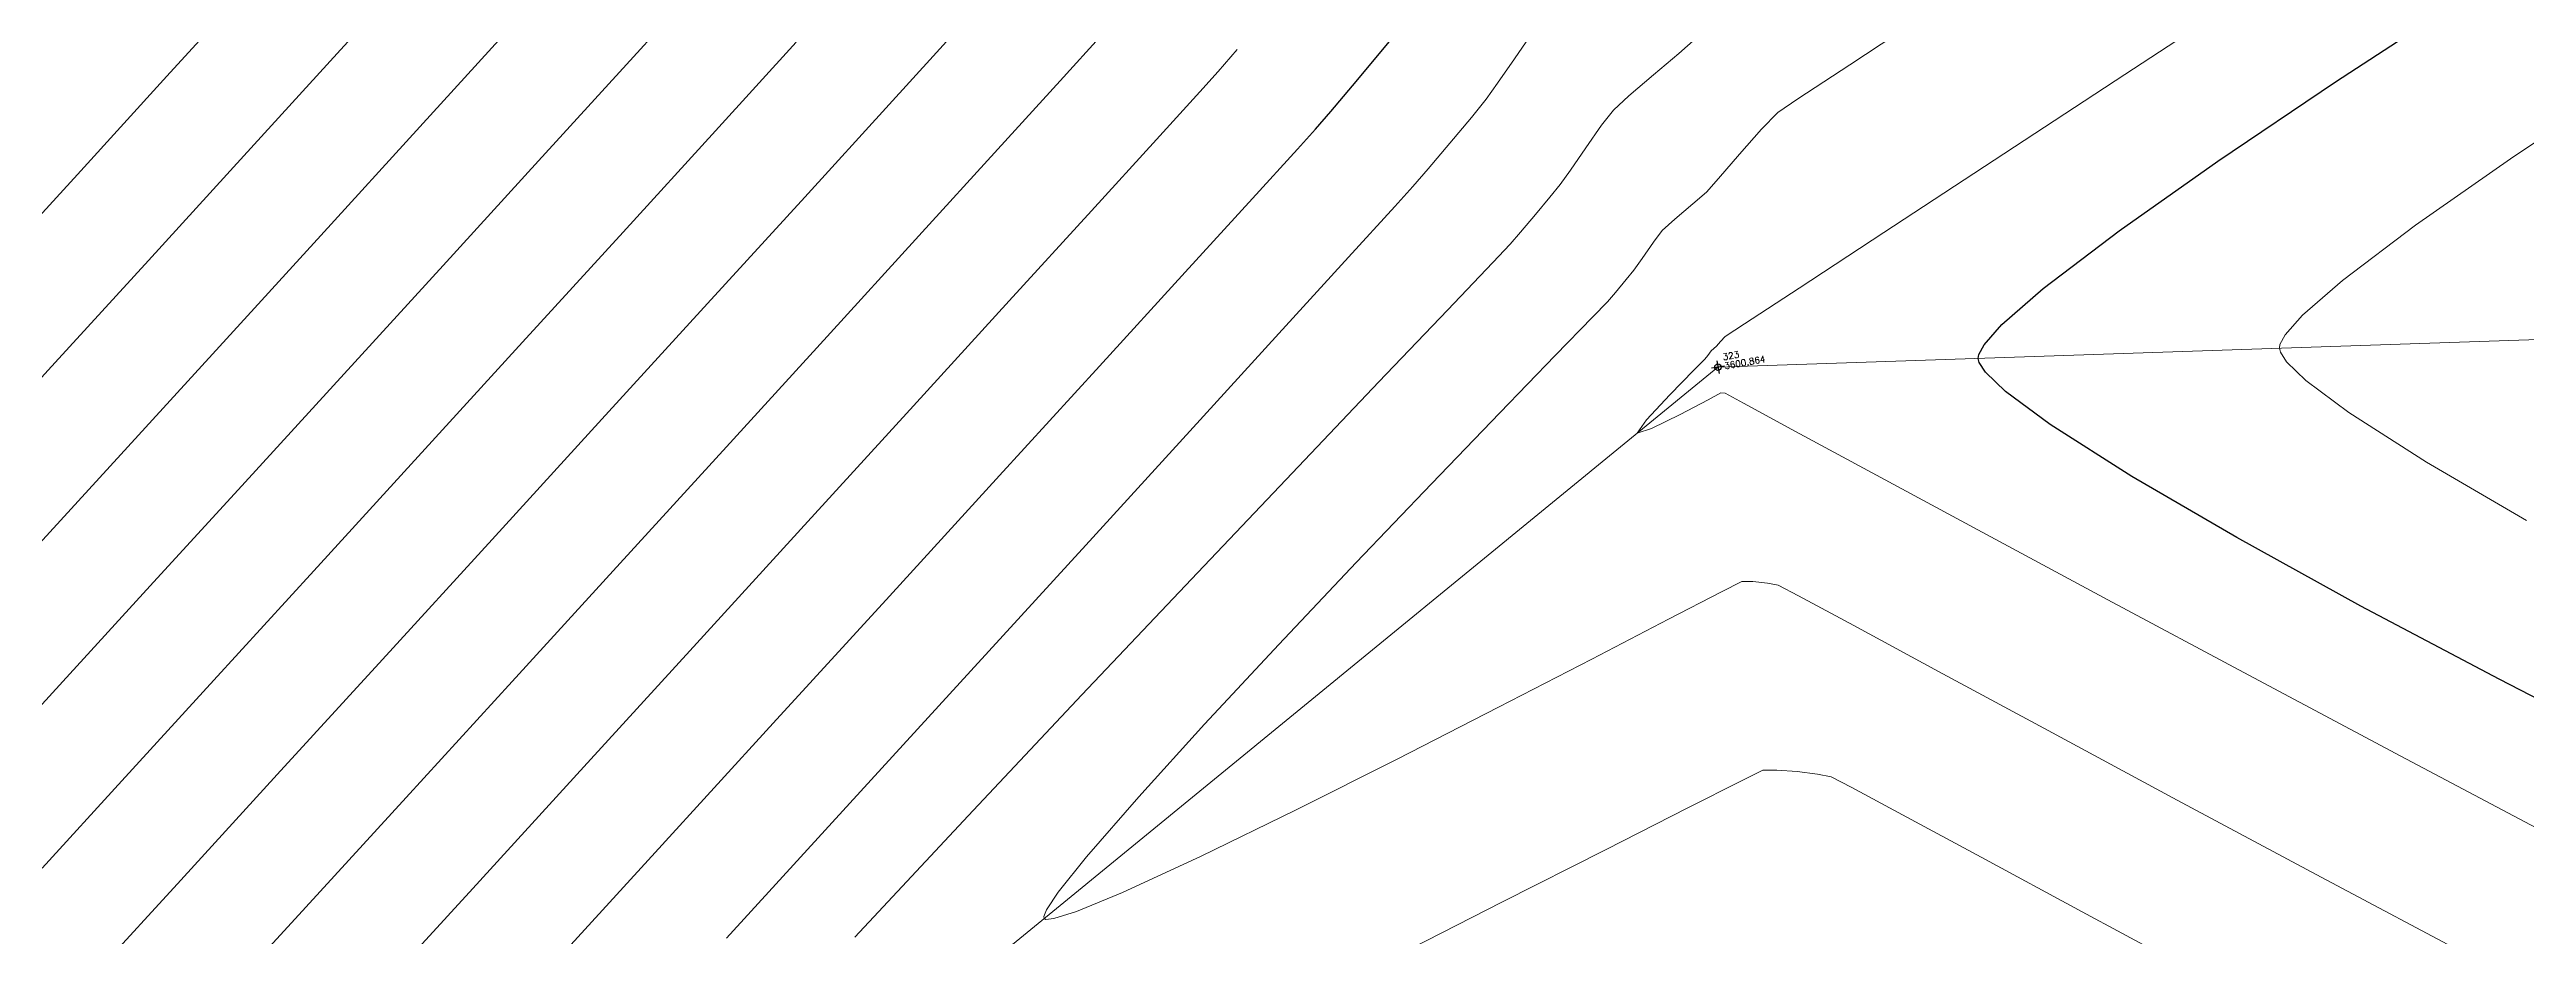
# Model space of a CAD drawing. Header units: millimetres. Extents: x 736950 to 740938, y 8500595 to 8502163.
# Drawn here: x 737828.7 to 737866.97, y 8501228.97 to 8501242.68 of the extents above; entities that cross this region are included whole.
import ezdxf

# ---------------------------------------------------------------- set-up
doc = ezdxf.new("R2010")
doc.units = ezdxf.units.MM
for name, color, linetype, lineweight in [('CONT-MJR', 80, 'Continuous', 30), ('CONT-MNR', 96, 'Continuous', 15), ('pista', 251, 'Continuous', 5), ('saiwite', 5, 'Continuous', 5)]:
    doc.layers.add(name, color=color, linetype=linetype, lineweight=lineweight)
doc.styles.add('5mm', font='arial.ttf', dxfattribs={"height": 3})

msp = doc.modelspace()

# ---------------------------------------------------------------- hatches: boundary and pattern name
at = {"layer": 'pista'}
h = msp.add_hatch(dxfattribs=at)
h.set_pattern_fill('HONEY', color=256, scale=3, angle=9.94991650582834, style=0)
h.set_pattern_definition([(9.94991650582834, (1479841.21072825, -18.49207214638591), (0.4979252195647159, 0.4170677100899267), [0.375, -0.75]), (129.9499165058283, (1479841.21072825, -18.49207214638591), (-0.6101538418184378, 0.222682034283025), [0.3749999999999999, -0.7499999999999998]), (69.94991650582834, (1479841.21072825, -18.49207214638591), (-0.112228622253722, 0.6397497443729518), [-0.75, 0.375])])
h.paths.add_polyline_path([(737744.7999806425, 8501250.923935566), (737743.4751223363, 8501250.754223157), (737756.465848178, 8501242.026572531), (737763.5739612179, 8501242.006896213), (737770.002546867, 8501243.455222024), (737769.8468594846, 8501244.342704736), (737763.4750639071, 8501242.907173423), (737756.7405500773, 8501242.925815564)])
h.paths.add_polyline_path([(737794.2809870465, 8501256.017245878), (737809.7820272583, 8501263.709828075), (737823.391616501, 8501273.483615467), (737837.0791595323, 8501280.557800073), (737851.5530432165, 8501285.77819753), (737870.8510758049, 8501293.050216693, -0.9976846880626209), (737871.0089264096, 8501292.63424804), (737865.2748787645, 8501289.581801567, 0.7845063948290762), (737866.1540430214, 8501286.121818589), (737883.2588851704, 8501291.348365877), (737897.4188924351, 8501296.516943583), (737903.2981396064, 8501301.44146652, -0.5512150924587264), (737904.1219025984, 8501301.177325813), (737906.855912117, 8501297.98174819, 0.5618964424650519), (737910.2738656431, 8501298.536066804), (737914.22079628, 8501308.558674501), (737925.6412323939, 8501300.72656757, 0.340189525830376), (737928.7023693406, 8501300.894137181), (737936.9171069289, 8501306.117412793, -0.358727273887905), (737938.1716059428, 8501305.962964654), (737943.1732157968, 8501301.051021611, 0.3417074120720416), (737946.0555081918, 8501300.709858142), (737955.8779356404, 8501307.072689936), (737971.8320576148, 8501314.464803053), (737988.5677626224, 8501323.411181662), (738023.1375471824, 8501336.282937778), (738044.4246208373, 8501357.728329657), (738061.4456776979, 8501362.208386911), (738078.9085143938, 8501363.070318012), (738112.0997810266, 8501372.051506756), (738118.6561313582, 8501373.365123207), (738128.3493353954, 8501376.976906104), (738155.2251721952, 8501366.826195797), (738176.6167526407, 8501363.543890122), (738193.8053773039, 8501353.328603027), (738204.7313956148, 8501340.877429372), (738207.705198212, 8501335.751671141), (738214.35685511, 8501331.742925933), (738229.9282901662, 8501313.374534177), (738233.5603594936, 8501308.186787868), (738234.53883727, 8501308.358438132), (738230.6417003467, 8501313.924784988), (738214.9478837823, 8501332.43754055), (738208.3676942562, 8501336.403214611), (738205.4657963786, 8501341.405035153), (738194.387784551, 8501354.029418997), (738176.9261677533, 8501364.406946706), (738155.4549153853, 8501367.70147717), (738128.3514754312, 8501377.93815071), (738118.4090486554, 8501374.233504975), (738111.8936108743, 8501372.928085677), (738078.7671659255, 8501363.964436961), (738061.3074614278, 8501363.102660457), (738043.958527311, 8501358.536303693), (738022.6381405202, 8501337.057350922), (737988.196920163, 8501324.233464561), (737971.4304040315, 8501315.270615296), (737955.4419368334, 8501307.862588815), (737945.5806043665, 8501301.47455489, -0.3391433520832071), (737943.8038299843, 8501301.693147572), (737938.8116631231, 8501306.59581691, 0.3560082385246841), (737936.4342009705, 8501306.876887502), (737928.158540546, 8501301.61487459, -0.3502196171718997), (737926.1502499409, 8501301.468794718), (737914.5128481541, 8501309.44969617, 0.4302069892023044), (737913.4330382891, 8501309.014522241), (737909.4507249827, 8501298.90206584, -0.5704007069138802), (737907.5397775185, 8501298.566836312), (737904.9064502402, 8501301.644734057, 0.4931454261128044), (737902.7202336333, 8501302.131411942), (737896.9620044216, 8501297.308254998), (737882.9728831241, 8501292.20205278), (737866.0373022418, 8501287.027224885, -0.7384715771871906), (737865.6977918843, 8501288.787355538), (737871.5108758068, 8501291.881875956, 0.9119586051647783), (737870.5337161538, 8501293.892406015), (737851.2416702455, 8501286.62264278), (737836.7183275839, 8501281.384406622), (737822.9200107896, 8501274.252970394), (737809.3164408724, 8501264.483505804), (737793.8201376351, 8501256.79327439), (737778.9884914039, 8501246.402265295), (737769.846859484, 8501244.34270474), (737770.0025468671, 8501243.455222024), (737779.3594973255, 8501245.563292695)])
h.paths.add_polyline_path([(738260.5182952256, 8501271.251537092), (738234.538837269, 8501308.358438132), (738233.56035949, 8501308.186787868), (738259.6897886079, 8501270.86568047), (738269.3749442189, 8501234.589470252), (738274.5057655985, 8501215.583008338), (738279.7983711922, 8501189.602392923), (738280.7089290785, 8501189.641305126), (738275.382018582, 8501215.790318219), (738270.2441657205, 8501234.822827347)])

# ---------------------------------------------------------------- linework, layer by layer
at = {"linetype": 'Continuous', "extrusion": (0.9849591664230046, 0.172787269436437, 0), "elevation": 2195662.191162654}
msp.add_lwpolyline([(8245880.305062789, 0), (8245880.105062789, 0)], dxfattribs=at)
at = {"linetype": 'Continuous', "extrusion": (-0.172787269436437, 0.9849591664230046, 0), "elevation": 8245880.205062788}
msp.add_lwpolyline([(-2195662.291162655, 0), (-2195662.091162654, 0)], dxfattribs=at)
at = {"linetype": 'Continuous'}
msp.add_circle((737854.4768213098, 8501237.767818417), 0.05, dxfattribs=at)
at = {"layer": 'CONT-MJR', "extrusion": (-0.7393933049956483, 0.6732737485804806, 0), "elevation": 5178111.178430302}
msp.add_lwpolyline([(-6782528.442543748, 3610), (-6782530.204340786, 3610)], dxfattribs=at)
at = {"layer": 'CONT-MJR', "extrusion": (0.547408399058897, -0.8368656072750126, 0), "elevation": -6710484.234279528}
msp.add_lwpolyline([(5271144.386773597, 3600.000000000013), (5271146.81681578, 3600.000000000013)], dxfattribs=at)
at = {"layer": 'CONT-MJR'}
for points, elevation in [([(737849.1961956715, 8501242.55021846), (737849.5266256486, 8501242.948440261)], 3605), ([(737836.253006155, 8501240.954531642), (737837.6115106611, 8501242.445027672)], 3610), ([(737862.2013476443, 8501240.951191217), (737864.0166746352, 8501242.17380175)], 3600), ([(737848.2590006056, 8501241.446116796), (737848.4945449388, 8501241.719623348)], 3605), ([(737847.9778066159, 8501241.13587296), (737848.2590006056, 8501241.446116796)], 3605), ([(737833.2509618426, 8501237.664377682), (737834.7801596218, 8501239.339786366)], 3610), ([(737858.8648265084, 8501238.42633975), (737859.5005136091, 8501238.981985353)], 3600), ([(737858.5875220491, 8501238.114846589), (737858.8648265084, 8501238.42633975)], 3600), ([(737858.9206183513, 8501237.391419679), (737858.6108147759, 8501237.688507775)], 3600), ([(737859.6117718777, 8501236.879581412), (737858.9206183513, 8501237.391419679)], 3600), ([(737862.4933557188, 8501235.13315799), (737860.868924024, 8501236.079164717)], 3600), ([(737827.7304738674, 8501231.627825739), (737828.9051688291, 8501232.91002962)], 3610)]:
    msp.add_lwpolyline(points, dxfattribs=dict(at, elevation=elevation))
at = {"layer": 'CONT-MJR', "extrusion": (0.7654199082759865, -0.6435311678658466, 0), "elevation": -4906050.082579311}
msp.add_lwpolyline([(6981848.678225832, 3605), (6981849.247956804, 3605)], dxfattribs=at)
at = {"layer": 'CONT-MJR', "extrusion": (0.7622479918688944, -0.6472850986171689, 0), "elevation": -4940303.551584425}
msp.add_lwpolyline([(6957652.764731018, 3605.000000000003), (6957653.28229444, 3605.000000000003)], dxfattribs=at)
at = {"layer": 'CONT-MJR', "extrusion": (-0.7388239825487617, 0.6738984514085093, 0), "elevation": 5183841.995394604}
msp.add_lwpolyline([(-6778145.221366073, 3610), (-6778147.406927607, 3610)], dxfattribs=at)
at = {"layer": 'CONT-MJR', "extrusion": (0.7392144049942849, -0.6734701652255617, 0), "elevation": -5179904.418508151}
msp.add_lwpolyline([(6781157.479386481, 3605), (6781158.507492039, 3605)], dxfattribs=at)
at = {"layer": 'CONT-MJR', "extrusion": (0.5759345252613507, -0.8174958242168474, 0), "elevation": -6524768.661618628}
msp.add_lwpolyline([(5499355.570317286, 3600), (5499357.439805818, 3600)], dxfattribs=at)
at = {"layer": 'CONT-MJR', "extrusion": (0.7388023469158707, -0.6739221707227041, 0), "elevation": -5184051.061825166}
msp.add_lwpolyline([(6777986.442399003, 3605), (6777987.985642112, 3605)], dxfattribs=at)
at = {"layer": 'CONT-MJR', "extrusion": (0.6056751331535605, -0.7957120289900216, 0), "elevation": -6317634.968062433}
msp.add_lwpolyline([(5736112.73264747, 3600.00000000001), (5736114.20621444, 3600.00000000001)], dxfattribs=at)
at = {"layer": 'CONT-MJR', "extrusion": (0.7386125543903578, -0.6741301762248526, 0), "elevation": -5185959.404063633}
msp.add_lwpolyline([(6776524.482688188, 3605.000000000003), (6776526.44681324, 3605.000000000003)], dxfattribs=at)
at = {"layer": 'CONT-MJR', "extrusion": (0.9905220876872578, -0.1373535358251708, 0), "elevation": -436809.9452932071}
msp.add_lwpolyline([(8522011.38895333, 3600), (8522011.44866338, 3600)], dxfattribs=at)
at = {"layer": 'CONT-MJR', "extrusion": (0.9722186295188207, 0.2340746385590423, 0), "elevation": 2707283.966784675}
msp.add_lwpolyline([(8092347.838369314, 3600.000000000003), (8092347.901872979, 3600.000000000003)], dxfattribs=at)
at = {"layer": 'CONT-MJR', "extrusion": (0.8821962143514297, -0.4708819803135457, 0), "elevation": -3352143.785997312}
msp.add_lwpolyline([(7847204.22172485, 3600.000000000013), (7847204.395101486, 3600.000000000013)], dxfattribs=at)
at = {"layer": 'CONT-MJR', "extrusion": (0.8405968530705615, 0.5416612692521672, 0), "elevation": 5225032.822833396}
msp.add_lwpolyline([(6746444.216501917, 3600), (6746444.397924247, 3600)], dxfattribs=at)
at = {"layer": 'CONT-MJR', "extrusion": (0.7383743406661042, -0.674391083160132, 0), "elevation": -5188361.736480897}
msp.add_lwpolyline([(6774681.655495853, 3610), (6774683.920588442, 3610)], dxfattribs=at)
at = {"layer": 'CONT-MJR', "extrusion": (0.7384991498531676, -0.6742544072278273, 0), "elevation": -5187099.196322002}
msp.add_lwpolyline([(6775649.77621507, 3605), (6775652.066966251, 3605)], dxfattribs=at)
at = {"layer": 'CONT-MJR', "extrusion": (-0.5370716626195029, -0.8435366199585665, 0), "elevation": -7567388.111343329}
msp.add_lwpolyline([(-3943360.331986041, 3600.000000000013), (-3943361.822321035, 3600.000000000013)], dxfattribs=at)
at = {"layer": 'CONT-MJR', "extrusion": (0.7381191645446449, -0.6746703631640534, 0), "elevation": -5190924.238739525}
msp.add_lwpolyline([(6772716.228943859, 3610.00000000001), (6772718.404714443, 3610.00000000001)], dxfattribs=at)
at = {"layer": 'CONT-MJR', "extrusion": (0.7384197745085458, -0.6743413353893921, 0), "elevation": -5187896.759718935}
msp.add_lwpolyline([(6775036.603917273, 3605.00000000001), (6775039.127038727, 3605.00000000001)], dxfattribs=at)
at = {"layer": 'CONT-MJR', "extrusion": (-0.4826055283986258, -0.8758378297145444, 0), "elevation": -7801799.847409597}
msp.add_lwpolyline([(-3456492.999774586, 3600), (-3456495.18867024, 3600)], dxfattribs=at)
at = {"layer": 'CONT-MJR', "extrusion": (0.7377979116092221, -0.6750216601154889, 0), "elevation": -5194147.726598147}
msp.add_lwpolyline([(6770242.379571706, 3610.00000000001), (6770244.379962091, 3610.00000000001)], dxfattribs=at)
at = {"layer": 'CONT-MJR', "extrusion": (0.7383570863524566, -0.6744099740018019, 0), "elevation": -5188526.526574378}
msp.add_lwpolyline([(6774551.660411836, 3605.00000000001), (6774554.321647674, 3605.00000000001)], dxfattribs=at)
at = {"layer": 'CONT-MJR', "extrusion": (-0.4682466898648085, -0.883597780345022, 0), "elevation": -7857174.128213748}
msp.add_lwpolyline([(-3328696.944435252, 3600.00000000001), (-3328699.360930588, 3600.00000000001)], dxfattribs=at)
at = {"layer": 'CONT-MJR', "extrusion": (-0.4572022776383833, -0.8893627366391481, 0), "elevation": -7898034.062290788}
msp.add_lwpolyline([(-3230549.492786753, 3600), (-3230552.054968072, 3600)], dxfattribs=at)
at = {"layer": 'CONT-MJR', "extrusion": (0.738301979347433, -0.6744703012673446, 0), "elevation": -5189080.042816682}
msp.add_lwpolyline([(6774124.989730755, 3605), (6774127.694825088, 3605)], dxfattribs=at)
at = {"layer": 'CONT-MJR', "extrusion": (-0.7382482074163119, 0.674529157447328, 0), "elevation": 5189620.067732548}
msp.add_lwpolyline([(-6773708.633794839, 3605), (-6773711.288491765, 3605)], dxfattribs=at)
at = {"layer": 'CONT-MNR', "extrusion": (0.7392875389659184, -0.6733898831507017, 0), "elevation": -5179179.921057359}
msp.add_lwpolyline([(6781712.104969182, 3612.000000000003), (6781714.111937289, 3612.000000000003)], dxfattribs=at)
at = {"layer": 'CONT-MNR', "extrusion": (0.7390570145225539, -0.6736428796365399, 0), "elevation": -5181502.501739082}
msp.add_lwpolyline([(6779936.996357717, 3613.00000000001), (6779939.008685561, 3613.00000000001)], dxfattribs=at)
at = {"layer": 'CONT-MNR'}
for points, elevation in [([(737860.76296952, 8501242.289120836), (737863.0216971576, 8501243.772239437)], 3601), ([(737851.0707779882, 8501242.153451225), (737851.3323418682, 8501242.53197239)], 3604), ([(737853.482850571, 8501242.284817565), (737853.8734450219, 8501242.614314973)], 3603), ([(737843.3508828992, 8501241.133472545), (737844.3154284805, 8501242.192202045)], 3607), ([(737858.7443219988, 8501240.964558356), (737860.76296952, 8501242.289120836)], 3601), ([(737850.6662335888, 8501241.626372183), (737850.895129015, 8501241.908876577)], 3604), ([(737852.8602799596, 8501241.738201236), (737853.1009493576, 8501241.960289063)], 3603), ([(737854.4870907916, 8501240.684104392), (737854.8089899385, 8501241.056902325)], 3602), ([(737827.7767023649, 8501239.265517034), (737829.1294779457, 8501240.745983787)], 3613), ([(737838.8653268168, 8501238.750298023), (737840.3667958616, 8501240.396297917)], 3608), ([(737843.5264586906, 8501238.790681794), (737844.798132674, 8501240.184601719)], 3606), ([(737851.6551636826, 8501240.124920473), (737851.8813444654, 8501240.39596601)], 3603), ([(737853.8079221401, 8501240.05156025), (737854.0905180414, 8501240.289849455)], 3602), ([(737854.0905180414, 8501240.289849455), (737854.2977911243, 8501240.471397966)], 3602), ([(737831.3261802411, 8501238.08825668), (737832.8893465406, 8501239.800571244)], 3611), ([(737828.7875719526, 8501237.84090289), (737830.2278290936, 8501239.417120233)], 3612), ([(737847.6926322238, 8501238.286860062), (737848.7703980528, 8501239.46772276)], 3604), ([(737850.2957076225, 8501238.650121849), (737850.9959650919, 8501239.383562747)], 3603), ([(737853.1793715426, 8501239.267895617), (737853.3038912484, 8501239.444466664)], 3602), ([(737853.3038912484, 8501239.444466664), (737853.4793716252, 8501239.69717471)], 3602), ([(737852.8931779834, 8501238.923119163), (737853.0587139982, 8501239.120051228)], 3602), ([(737853.0587139982, 8501239.120051228), (737853.1793715426, 8501239.267895617)], 3602), ([(737837.2336347456, 8501236.962453814), (737838.8653268168, 8501238.750298023)], 3608), ([(737842.0456878024, 8501237.16829037), (737843.5264586906, 8501238.790681794)], 3606), ([(737852.5434607101, 8501238.544978503), (737852.7690252834, 8501238.778105406)], 3602), ([(737839.1569105355, 8501236.536707694), (737840.7146182025, 8501238.243295066)], 3607), ([(737846.316154275, 8501236.779325146), (737847.6926322238, 8501238.286860062)], 3604), ([(737851.9615584717, 8501237.945454858), (737852.5434607101, 8501238.544978503)], 3602), ([(737854.5171487057, 8501238.161646483), (737854.5873235252, 8501238.238670243)], 3601), ([(737854.5873235252, 8501238.238670243), (737854.8872553573, 8501238.435607934)], 3601), ([(737863.1594270385, 8501238.117190741), (737863.2389677111, 8501238.26689584)], 3599), ([(737827.4423882191, 8501236.370706495), (737828.7875719526, 8501237.84090289)], 3612), ([(737834.3943773906, 8501236.384764643), (737836.0068971837, 8501238.15112009)], 3609), ([(737854.2723668428, 8501237.888768274), (737854.3214928067, 8501237.947405135)], 3601), ([(737854.3214928067, 8501237.947405135), (737854.373895449, 8501238.020614345)], 3601), ([(737854.373895449, 8501238.020614345), (737854.4140665309, 8501238.05560746)], 3601), ([(737854.4553881173, 8501238.091486411), (737854.5171487057, 8501238.161646483)], 3601), ([(737863.1514532604, 8501238.058921374), (737863.1594270385, 8501238.117190741)], 3599), ([(737863.1658945351, 8501237.997836646), (737863.1514532604, 8501238.058921374)], 3599), ([(737864.2231576899, 8501237.064409921), (737863.5594201171, 8501237.55874559)], 3599), ([(737840.4161114243, 8501235.383435296), (737842.0456878024, 8501237.16829037)], 3606), ([(737853.3730972327, 8501236.952417675), (737853.7330199907, 8501237.341059448)], 3601), ([(737854.3250293473, 8501237.26478624), (737853.8923822196, 8501237.035878101)], 3601), ([(737854.5883200824, 8501237.36460323), (737854.5211140636, 8501237.371158399)], 3601), ([(737865.4248106396, 8501236.298003465), (737864.2231576899, 8501237.064409921)], 3599), ([(737850.0529938814, 8501235.966914799), (737851.1043817889, 8501237.059458833)], 3602), ([(737853.2302966402, 8501236.748008767), (737853.3730972327, 8501236.952417675)], 3601), ([(737853.8923822196, 8501237.035878101), (737853.4513966582, 8501236.818822704)], 3601), ([(737856.927769734, 8501236.097593414), (737855.6752084034, 8501236.775081435)], 3601), ([(737832.7836391431, 8501234.621334566), (737834.3943773906, 8501236.384764643)], 3609), ([(737837.515493622, 8501234.739028301), (737839.1569105355, 8501236.536707694)], 3607), ([(737866.9684809039, 8501235.400324548), (737865.4248106396, 8501236.298003465)], 3599), ([(737846.3421545073, 8501234.493304575), (737847.8957570995, 8501236.13090555)], 3603), ([(737838.6980209718, 8501233.502124429), (737840.4161114243, 8501235.383435296)], 3606), ([(737860.4997785379, 8501234.17457947), (737858.5593829921, 8501235.217598336)], 3601), ([(737833.8438746892, 8501233.250777695), (737835.5377929386, 8501235.105151603)], 3608), ([(737842.9345132025, 8501233.076890497), (737844.7078270024, 8501235.01828097)], 3604), ([(737844.6501940029, 8501232.702491332), (737846.3421545073, 8501234.493304575)], 3603), ([(737854.8467960539, 8501234.454540828), (737854.5290041963, 8501234.295045275)], 3602), ([(737855.0135576001, 8501234.45402357), (737854.8467960539, 8501234.454540828)], 3602), ([(737855.4081639389, 8501234.399785904), (737855.2417645138, 8501234.430063538)], 3602), ([(737856.5739409118, 8501233.773114156), (737855.7220946506, 8501234.232965421)], 3602), ([(737862.6786867323, 8501233.008020084), (737860.4997785379, 8501234.17457947)], 3601), ([(737853.7145271081, 8501233.872429613), (737852.5262533935, 8501233.255279085)], 3602), ([(737846.544195015, 8501232.249238279), (737847.6918372745, 8501233.481880154)], 3602), ([(737834.2095549522, 8501231.120114664), (737835.8473731865, 8501232.912687188)], 3607), ([(737859.5782921894, 8501232.151433052), (737857.8854307495, 8501233.06451055)], 3602), ([(737865.0258379347, 8501231.757403452), (737862.6786867323, 8501233.008020084)], 3601), ([(737851.0870716593, 8501232.51217892), (737849.5198705102, 8501231.711714366)], 3602), ([(737849.5198705102, 8501231.711714366), (737847.9475385525, 8501230.92247065)], 3602), ([(737830.7261020292, 8501229.840360027), (737832.2179532885, 8501231.4717184)], 3608), ([(737855.1724780439, 8501231.537923258), (737854.8491422994, 8501231.382418456)], 3603), ([(737855.3877629484, 8501231.542584041), (737855.1724780439, 8501231.537923258)], 3603), ([(737856.0132973917, 8501231.477522267), (737855.7006259202, 8501231.517922232)], 3603), ([(737856.2280077954, 8501231.434968576), (737856.0132973917, 8501231.477522267)], 3603), ([(737832.6590446444, 8501229.423741026), (737834.2095549522, 8501231.120114664)], 3607), ([(737841.1433801812, 8501228.95757689), (737842.8929208171, 8501230.832553033)], 3603), ([(737847.9475385525, 8501230.92247065), (737846.4929643917, 8501230.213033011)], 3602), ([(737844.2813721005, 8501229.65491468), (737844.7200986863, 8501230.203327244)], 3602), ([(737860.1037027793, 8501229.35013793), (737858.5417071471, 8501230.193446506)], 3603), ([(737845.279036633, 8501229.65198669), (737844.5637409787, 8501229.35608066)], 3602), ([(737844.064674745, 8501229.249408944), (737844.0591444676, 8501229.277438344)], 3602), ([(737844.0926560302, 8501229.234973505), (737844.064674745, 8501229.249408944)], 3602), ([(737861.9421986466, 8501228.359855797), (737860.1037027793, 8501229.35013793)], 3603)]:
    msp.add_lwpolyline(points, dxfattribs=dict(at, elevation=elevation))
at = {"layer": 'CONT-MNR', "extrusion": (0.5491529160430402, -0.8357218884302514, 0), "elevation": -6699478.331499197}
msp.add_lwpolyline([(5285124.914476052, 3602.000000000003), (5285126.381297471, 3602.000000000003)], dxfattribs=at)
at = {"layer": 'CONT-MNR', "extrusion": (0.739126310701083, -0.6735668465931248, 0), "elevation": -5180801.582170327}
msp.add_lwpolyline([(6780472.054945833, 3611), (6780474.180757906, 3611)], dxfattribs=at)
at = {"layer": 'CONT-MNR', "extrusion": (0.739375642033421, -0.6732931456413814, 0), "elevation": -5178285.692346658}
msp.add_lwpolyline([(6782394.875013576, 3608), (6782396.423823516, 3608)], dxfattribs=at)
at = {"layer": 'CONT-MNR', "extrusion": (-0.7398568254432862, 0.6727643553615061, 0), "elevation": 5173433.570324561}
msp.add_lwpolyline([(-6786097.415873531, 3607.000000000013), (-6786098.386218393, 3607.000000000013)], dxfattribs=at)
at = {"layer": 'CONT-MNR', "extrusion": (0.82191033660813, -0.5696168875452259, 0), "elevation": -4236003.674397346}
msp.add_lwpolyline([(7407551.690440451, 3604), (7407552.207584027, 3604)], dxfattribs=at)
at = {"layer": 'CONT-MNR', "extrusion": (0.6641825685090021, -0.7475704085160038, 0), "elevation": -5865207.733228077}
msp.add_lwpolyline([(6197974.876690315, 3603), (6197975.233511703, 3603)], dxfattribs=at)
at = {"layer": 'CONT-MNR', "extrusion": (-0.7389340447067053, 0.6737777657161068, 0), "elevation": 5182738.224632319}
msp.add_lwpolyline([(-6778991.014870526, 3612.000000000003), (-6778993.157121807, 3612.000000000003)], dxfattribs=at)
at = {"layer": 'CONT-MNR', "extrusion": (-0.7391997448589962, 0.6734862561332599, 0), "elevation": 5180058.864358072}
msp.add_lwpolyline([(-6781039.907572642, 3609.000000000003), (-6781041.757160814, 3609.000000000003)], dxfattribs=at)
at = {"layer": 'CONT-MNR', "extrusion": (0.7577348260644207, -0.6525625896181316, 0), "elevation": -4988500.530333602}
msp.add_lwpolyline([(6923178.572000872, 3606), (6923179.020224732, 3606)], dxfattribs=at)
at = {"layer": 'CONT-MNR', "extrusion": (0.5511939990054513, -0.8343771182507215, 0), "elevation": -6686540.087819234}
msp.add_lwpolyline([(5301483.446531624, 3602.000000000004), (5301484.408147326, 3602.000000000004)], dxfattribs=at)
at = {"layer": 'CONT-MNR', "extrusion": (0.7386598186263174, -0.6740783873904697, 0), "elevation": -5185497.921913516}
msp.add_lwpolyline([(6776879.617295256, 3613.000000000013), (6776881.66872781, 3613.000000000013)], dxfattribs=at)
at = {"layer": 'CONT-MNR', "extrusion": (0.7416132074138738, -0.6708277354055262, 0), "elevation": -5155672.244981921}
msp.add_lwpolyline([(6799601.242251227, 3606), (6799601.663573669, 3606)], dxfattribs=at)
at = {"layer": 'CONT-MNR', "extrusion": (-0.8122341713975776, 0.5833315102187527, 0), "elevation": 4359734.57101985}
msp.add_lwpolyline([(-7335410.854678596, 3604.000000000006), (-7335411.155792058, 3604.000000000006)], dxfattribs=at)
at = {"layer": 'CONT-MNR', "extrusion": (0.6475470216648173, -0.762025494805144, 0), "elevation": -6000368.533301616}
msp.add_lwpolyline([(6067216.786181596, 3603.000000000003), (6067217.287347523, 3603.000000000003)], dxfattribs=at)
at = {"layer": 'CONT-MNR', "extrusion": (0.5552581487566187, -0.8316780556437525, 0), "elevation": -6660589.06373147}
msp.add_lwpolyline([(5334050.892209006, 3599), (5334052.969894592, 3599)], dxfattribs=at)
at = {"layer": 'CONT-MNR', "extrusion": (0.7390236743603941, -0.6736794554792822, 0), "elevation": -5181829.50211556}
msp.add_lwpolyline([(6779685.810826764, 3608.000000000003), (6779687.748206207, 3608.000000000003)], dxfattribs=at)
at = {"layer": 'CONT-MNR', "extrusion": (-0.7395264149262103, 0.6731275374150033, 0), "elevation": 5176763.150946411}
msp.add_lwpolyline([(-6783556.815838079, 3606), (-6783557.815063179, 3606)], dxfattribs=at)
at = {"layer": 'CONT-MNR', "extrusion": (-0.7906712877138001, 0.6122408960409303, 0), "elevation": 4621408.788076019}
msp.add_lwpolyline([(-7173431.152941461, 3603.00000000001), (-7173431.448634049, 3603.00000000001)], dxfattribs=at)
at = {"layer": 'CONT-MNR', "extrusion": (0.7174839669114852, -0.6965750190933916, 0), "elevation": -5392353.180779189}
msp.add_lwpolyline([(6613475.900888448, 3602), (6613476.258406176, 3602)], dxfattribs=at)
at = {"layer": 'CONT-MNR', "extrusion": (-0.5610959670430316, 0.8277507570326019, 0), "elevation": 6622901.564456364}
msp.add_lwpolyline([(-5380772.798983718, 3602.000000000011), (-5380773.173753371, 3602.000000000011)], dxfattribs=at)
at = {"layer": 'CONT-MNR', "extrusion": (0.7388251163231665, -0.6738972084005539, 0), "elevation": -5183832.29925013}
msp.add_lwpolyline([(6778153.008944935, 3611), (6778155.281119717, 3611)], dxfattribs=at)
at = {"layer": 'CONT-MNR', "extrusion": (0.7389291863292521, -0.6737830938742747, 0), "elevation": -5182781.9822893}
msp.add_lwpolyline([(6778956.72032655, 3609.00000000001), (6778958.842651653, 3609.00000000001)], dxfattribs=at)
at = {"layer": 'CONT-MNR', "extrusion": (0.7390045142664101, -0.6737004734255925, 0), "elevation": -5182018.900422821}
msp.add_lwpolyline([(6779541.263100278, 3606.00000000001), (6779542.750832147, 3606.00000000001)], dxfattribs=at)
at = {"layer": 'CONT-MNR', "extrusion": (0.7677899275989474, -0.6407016677655859, 0), "elevation": -4880245.378488557}
msp.add_lwpolyline([(6999909.326939091, 3604), (6999909.845231267, 3604)], dxfattribs=at)
at = {"layer": 'CONT-MNR', "extrusion": (0.8176055504287367, -0.5757787456203315, 0), "elevation": -4291561.723672841}
msp.add_lwpolyline([(7375501.705112502, 3603), (7375502.12964537, 3603)], dxfattribs=at)
at = {"layer": 'CONT-MNR', "extrusion": (0.7498491945738731, -0.6616087857615812, 0), "elevation": -5071215.938890088}
msp.add_lwpolyline([(6862819.983640726, 3602.000000000003), (6862820.500278211, 3602.000000000003)], dxfattribs=at)
at = {"layer": 'CONT-MNR', "extrusion": (0.7385959705423518, -0.6741483459140144, 0), "elevation": -5186138.058051717}
msp.add_lwpolyline([(6776388.205757168, 3612.000000000013), (6776390.390730742, 3612.000000000013)], dxfattribs=at)
at = {"layer": 'CONT-MNR', "extrusion": (-0.7389173013193254, 0.6737961277797352, 0), "elevation": 5182898.139424809}
msp.add_lwpolyline([(-6778868.33938704, 3607.000000000003), (-6778870.148943297, 3607.000000000003)], dxfattribs=at)
at = {"layer": 'CONT-MNR', "extrusion": (0.7634567746689097, -0.6458589267108923, 0), "elevation": -4927285.699197509}
msp.add_lwpolyline([(6966876.915482111, 3604.000000000003), (6966877.433837308, 3604.000000000003)], dxfattribs=at)
at = {"layer": 'CONT-MNR', "extrusion": (0.8230520399652181, -0.5679659668581323, 0), "elevation": -4221124.701741066}
msp.add_lwpolyline([(7416038.530205003, 3603), (7416038.94829057, 3603)], dxfattribs=at)
at = {"layer": 'CONT-MNR', "extrusion": (0.548399361467522, -0.8362165630636684, 0), "elevation": -6704237.236919641}
msp.add_lwpolyline([(5279082.783620398, 3601), (5279084.819848758, 3601)], dxfattribs=at)
at = {"layer": 'CONT-MNR', "extrusion": (-0.5728811598847988, 0.819638442637391, 0), "elevation": 6545233.978743719}
msp.add_lwpolyline([(-5474982.939046326, 3599.000000000013), (-5474984.726926079, 3599.000000000013)], dxfattribs=at)
at = {"layer": 'CONT-MNR', "extrusion": (-0.7402671564894867, 0.6723128267577303, 0), "elevation": 5169287.124190525}
msp.add_lwpolyline([(-6789254.616937466, 3604.000000000003), (-6789255.033043167, 3604.000000000003)], dxfattribs=at)
at = {"layer": 'CONT-MNR', "extrusion": (0.7585210826393001, -0.6516484997233587, 0), "elevation": -4980146.054055914}
msp.add_lwpolyline([(6929188.881557153, 3604), (6929189.24530606, 3604)], dxfattribs=at)
at = {"layer": 'CONT-MNR', "extrusion": (0.7769739238125508, -0.6295327804930642, 0), "elevation": -4778517.832671759}
msp.add_lwpolyline([(7069744.054182295, 3603.000000000003), (7069744.301835502, 3603.000000000003)], dxfattribs=at)
at = {"layer": 'CONT-MNR', "extrusion": (0.8145576784472718, -0.5800825704006206, 0), "elevation": -4330398.449604915}
msp.add_lwpolyline([(7352765.903940973, 3603), (7352766.179934805, 3603)], dxfattribs=at)
at = {"layer": 'CONT-MNR', "extrusion": (0.7470128280832534, -0.6648096228839199, 0), "elevation": -5100519.846129272}
msp.add_lwpolyline([(6841068.324212604, 3602.000000000003), (6841068.608955275, 3602.000000000003)], dxfattribs=at)
at = {"layer": 'CONT-MNR', "extrusion": (0.738919298518792, -0.6737939375480433, 0), "elevation": -5182872.919160269}
msp.add_lwpolyline([(6778887.932351458, 3604.00000000001), (6778888.989337686, 3604.00000000001)], dxfattribs=at)
at = {"layer": 'CONT-MNR', "extrusion": (-0.7634567741737434, 0.6458589272962184, 0), "elevation": 4927283.983298686}
msp.add_lwpolyline([(-6966877.087692571, 3603.000000000003), (-6966877.440755933, 3603.000000000003)], dxfattribs=at)
at = {"layer": 'CONT-MNR', "extrusion": (0.7387204191377651, -0.6740119749299153, 0), "elevation": -5184881.791315974}
msp.add_lwpolyline([(6777348.514368566, 3609.000000000003), (6777350.817397827, 3609.000000000003)], dxfattribs=at)
at = {"layer": 'CONT-MNR', "extrusion": (0.7387277941468134, -0.6740038917951315, 0), "elevation": -5184804.217516872}
msp.add_lwpolyline([(6777408.488163469, 3607.00000000001), (6777410.590514382, 3607.00000000001)], dxfattribs=at)
at = {"layer": 'CONT-MNR', "extrusion": (-0.7585210807504665, 0.6516485019219673, 0), "elevation": 4980144.354289012}
msp.add_lwpolyline([(-6929189.172191275, 3603), (-6929189.419948826, 3603)], dxfattribs=at)
at = {"layer": 'CONT-MNR', "extrusion": (-0.7978065432315488, 0.6029135257870128, 0), "elevation": 4536848.065595274}
msp.add_lwpolyline([(-7227206.498747936, 3602.000000000003), (-7227206.727165565, 3602.000000000003)], dxfattribs=at)
at = {"layer": 'CONT-MNR', "extrusion": (-0.6698273013500605, 0.7425169266529182, 0), "elevation": 5818080.010871857}
msp.add_lwpolyline([(-6242231.366632935, 3602), (-6242231.623643151, 3602)], dxfattribs=at)
at = {"layer": 'CONT-MNR', "extrusion": (-0.5482581584995255, 0.8363091483648312, 0), "elevation": 6705128.514375449}
msp.add_lwpolyline([(-5277949.130473908, 3601.000000000003), (-5277950.698038636, 3601.000000000003)], dxfattribs=at)
at = {"layer": 'CONT-MNR', "extrusion": (0.6031690823915583, -0.7976133512215837, 0), "elevation": -6335644.985744664}
msp.add_lwpolyline([(5716214.868209035, 3599.000000000006), (5716216.286492157, 3599.000000000006)], dxfattribs=at)
at = {"layer": 'CONT-MNR', "extrusion": (0.724957561939128, -0.6887935346584457, 0), "elevation": -5320688.064872562}
msp.add_lwpolyline([(6671264.772530594, 3603.000000000003), (6671265.164111846, 3603.000000000003)], dxfattribs=at)
at = {"layer": 'CONT-MNR', "extrusion": (0.5482351866969548, -0.8363242075100752, 0), "elevation": -6705273.485644302}
msp.add_lwpolyline([(5277763.944742121, 3601.00000000001), (5277764.953166881, 3601.00000000001)], dxfattribs=at)
at = {"layer": 'CONT-MNR', "extrusion": (0.656540479756091, -0.7542907916988261, 0), "elevation": -5927968.70914363}
msp.add_lwpolyline([(6137970.899153728, 3599), (6137971.716156675, 3599)], dxfattribs=at)
at = {"layer": 'CONT-MNR', "extrusion": (-0.7236027064292161, 0.6902167219419664, 0), "elevation": 5333786.602619817}
msp.add_lwpolyline([(-6660794.375124818, 3603), (-6660795.907616051, 3603)], dxfattribs=at)
at = {"layer": 'CONT-MNR', "extrusion": (0.7596312864504073, -0.6503539871836718, 0), "elevation": -4968318.487195631}
msp.add_lwpolyline([(6937672.439724412, 3602.00000000001), (6937672.630624604, 3602.00000000001)], dxfattribs=at)
at = {"layer": 'CONT-MNR', "extrusion": (0.7466880685375431, -0.6651743593251873, 0), "elevation": -5103852.040903551}
msp.add_lwpolyline([(6838580.888935863, 3599), (6838581.294392042, 3599)], dxfattribs=at)
at = {"layer": 'CONT-MNR', "extrusion": (-0.7382305652962893, 0.6745484656140885, 0), "elevation": 5189807.471234241}
msp.add_lwpolyline([(-6773574.523737336, 3611.000000000003), (-6773576.788568963, 3611.000000000003)], dxfattribs=at)
at = {"layer": 'CONT-MNR', "extrusion": (0.7186989472678276, -0.695321381230375, 0), "elevation": -5380799.08239017}
msp.add_lwpolyline([(6622873.77414841, 3602), (6622875.006926097, 3602)], dxfattribs=at)
at = {"layer": 'CONT-MNR', "extrusion": (0.7073854778381655, -0.7068279746470638, 0), "elevation": -5486965.361877811}
msp.add_lwpolyline([(6535188.0261934, 3601), (6535188.267084004, 3601)], dxfattribs=at)
at = {"layer": 'CONT-MNR', "extrusion": (-0.6556284679621313, 0.7550836456960438, 0), "elevation": 5935387.464884492}
msp.add_lwpolyline([(-6130795.483145559, 3601), (-6130795.537870076, 3601)], dxfattribs=at)
at = {"layer": 'CONT-MNR', "extrusion": (0.8444991667108711, 0.5355568666581023, 0), "elevation": 5176021.213580776}
msp.add_lwpolyline([(6784120.542687403, 3599.000000000003), (6784120.720034936, 3599.000000000003)], dxfattribs=at)
at = {"layer": 'CONT-MNR', "extrusion": (0.6959253460173954, 0.7181141363116093, 0), "elevation": 6618356.819981477}
msp.add_lwpolyline([(5386356.436957317, 3599.000000000003), (5386356.852693309, 3599.000000000003)], dxfattribs=at)
at = {"layer": 'CONT-MNR', "extrusion": (-0.7243802476198141, 0.6894006504626008, 0), "elevation": 5326275.276948172}
msp.add_lwpolyline([(-6666800.35285729, 3603.000000000013), (-6666802.299765008, 3603.000000000013)], dxfattribs=at)
at = {"layer": 'CONT-MNR', "extrusion": (-0.7148580488290073, 0.6992695975261508, 0), "elevation": 5417196.134049061}
msp.add_lwpolyline([(-6593136.621184119, 3601.00000000001), (-6593137.148990041, 3601.00000000001)], dxfattribs=at)
at = {"layer": 'CONT-MNR', "extrusion": (0.4768362180302984, -0.8789921621803927, 0), "elevation": -7120685.258778691}
msp.add_lwpolyline([(4702266.217529637, 3601), (4702265.994450611, 3601)], dxfattribs=at)
at = {"layer": 'CONT-MNR', "extrusion": (0.4771958481632428, 0.878796974559974, 0), "elevation": 7822962.822124073}
msp.add_lwpolyline([(3408330.471988854, 3601.000000000013), (3408330.794758007, 3601.000000000013)], dxfattribs=at)
at = {"layer": 'CONT-MNR', "extrusion": (-0.4766296125741276, -0.8791042102148283, 0), "elevation": -7825156.905617421}
msp.add_lwpolyline([(-3403289.159901377, 3601), (-3403290.073603934, 3601)], dxfattribs=at)
at = {"layer": 'CONT-MNR', "extrusion": (-0.7384767557208831, 0.674278934314249, 0), "elevation": 5187329.352851608}
msp.add_lwpolyline([(-6775471.480195045, 3608.00000000001), (-6775473.995239963, 3608.00000000001)], dxfattribs=at)
at = {"layer": 'CONT-MNR', "extrusion": (-0.7383983471081361, 0.6743647981530269, 0), "elevation": 5188110.324472548}
msp.add_lwpolyline([(-6774874.383338513, 3604.00000000001), (-6774876.768289913, 3604.00000000001)], dxfattribs=at)
at = {"layer": 'CONT-MNR', "extrusion": (0.3050176969445996, -0.9523466829629914, 0), "elevation": -7871066.325061024}
msp.add_lwpolyline([(3295719.962608339, 3601.000000000003), (3295719.730444965, 3601.000000000003)], dxfattribs=at)
at = {"layer": 'CONT-MNR', "extrusion": (0.7378526505953606, -0.6749618255941597, 0), "elevation": -5193600.37887748}
msp.add_lwpolyline([(6770664.659704354, 3611.000000000013), (6770666.770830339, 3611.000000000013)], dxfattribs=at)
at = {"layer": 'CONT-MNR', "extrusion": (0.7231229686390641, -0.6907193150814788, 0), "elevation": -5338411.563681996}
msp.add_lwpolyline([(6657084.586757783, 3602), (6657086.272733381, 3602)], dxfattribs=at)
at = {"layer": 'CONT-MNR', "extrusion": (-0.4746994293691988, -0.8801479715119255, 0), "elevation": -7832605.969209205}
msp.add_lwpolyline([(-3386106.792423617, 3601.00000000001), (-3386108.646217878, 3601.00000000001)], dxfattribs=at)
at = {"layer": 'CONT-MNR', "extrusion": (-0.7381419431902717, 0.6746454414752164, 0), "elevation": 5190693.859529771}
msp.add_lwpolyline([(-6772891.074016762, 3609.000000000003), (-6772893.366961428, 3609.000000000003)], dxfattribs=at)
at = {"layer": 'CONT-MNR', "extrusion": (0.7383663886308337, -0.6743997895464238, 0), "elevation": -5188436.497174061}
msp.add_lwpolyline([(6774620.984838707, 3607), (6774623.45832767, 3607)], dxfattribs=at)
at = {"layer": 'CONT-MNR', "extrusion": (-0.7267036769912142, 0.6869510651039483, 0), "elevation": 5303734.764357292}
msp.add_lwpolyline([(-6684742.888035236, 3602.000000000003), (-6684744.629965276, 3602.000000000003)], dxfattribs=at)
at = {"layer": 'CONT-MNR', "extrusion": (-0.1044186267812004, -0.9945334335160023, 0), "elevation": -8531807.697963918}
msp.add_lwpolyline([(-153865.5181024533, 3602.000000000013), (-153865.7475637324, 3602.000000000013)], dxfattribs=at)
at = {"layer": 'CONT-MNR', "extrusion": (-0.4692534863303671, -0.8830635116268796, 0), "elevation": -7853371.124926813}
msp.add_lwpolyline([(-3337660.3369032, 3602), (-3337660.692405049, 3602)], dxfattribs=at)
at = {"layer": 'CONT-MNR', "extrusion": (0.4605698379172175, -0.8876234699470875, 0), "elevation": -7206061.542971326}
msp.add_lwpolyline([(4570349.098716173, 3602.00000000001), (4570348.181123165, 3602.00000000001)], dxfattribs=at)
at = {"layer": 'CONT-MNR', "extrusion": (0.4753561838485798, 0.8797934408012572, 0), "elevation": 7830074.397520098}
msp.add_lwpolyline([(3391951.179707645, 3602), (3391952.670386908, 3602)], dxfattribs=at)
at = {"layer": 'CONT-MNR', "extrusion": (0.7381625062091988, -0.6746229424107623, 0), "elevation": -5190485.710399355}
msp.add_lwpolyline([(6773048.870909278, 3608), (6773051.281028025, 3608)], dxfattribs=at)
at = {"layer": 'CONT-MNR', "extrusion": (0.7383327441252365, -0.6744366233772436, 0), "elevation": -5188772.747082684}
msp.add_lwpolyline([(6774361.910871606, 3606), (6774364.50016325, 3606)], dxfattribs=at)
at = {"layer": 'CONT-MNR', "extrusion": (0.4587875562959381, -0.8885459910370432, 0), "elevation": -7215219.170422452}
msp.add_lwpolyline([(4555875.934870266, 3602.000000000006), (4555874.315165998, 3602.000000000006)], dxfattribs=at)
at = {"layer": 'CONT-MNR', "extrusion": (0.7378808596871275, -0.6749309867737484, 0), "elevation": -5193313.982188327}
msp.add_lwpolyline([(6770880.121065854, 3609), (6770882.226583416, 3609)], dxfattribs=at)
at = {"layer": 'CONT-MNR', "extrusion": (-0.7383059082113219, 0.6744660005517367, 0), "elevation": 5189038.875245392}
msp.add_lwpolyline([(-6774157.806131112, 3604.00000000001), (-6774160.580826248, 3604.00000000001)], dxfattribs=at)
at = {"layer": 'CONT-MNR', "extrusion": (0.7287188369908841, -0.684813008502798, 0), "elevation": -5284073.447606145}
msp.add_lwpolyline([(6700291.456592608, 3603), (6700294.022655408, 3603)], dxfattribs=at)
at = {"layer": 'CONT-MNR', "extrusion": (0.7399794810372866, -0.6726294430396191, 0), "elevation": -5172187.810097016}
msp.add_lwpolyline([(6787033.225169841, 3602.00000000001), (6787034.738039394, 3602.00000000001)], dxfattribs=at)
at = {"layer": 'CONT-MNR', "extrusion": (-0.4735950681623343, -0.8807427044332039, 0), "elevation": -7836844.853343172}
msp.add_lwpolyline([(-3376274.913519834, 3602), (-3376277.179744758, 3602)], dxfattribs=at)
at = {"layer": 'CONT-MNR', "extrusion": (-0.4680889500076801, -0.8836813537020612, 0), "elevation": -7857766.452709113}
msp.add_lwpolyline([(-3327292.315237653, 3601.000000000006), (-3327295.082213058, 3601.000000000006)], dxfattribs=at)
at = {"layer": 'CONT-MNR', "extrusion": (0.7375108320238913, -0.6753353038657373, 0), "elevation": -5197024.192778817}
msp.add_lwpolyline([(6768030.921432963, 3609), (6768032.747490903, 3609)], dxfattribs=at)
at = {"layer": 'CONT-MNR', "extrusion": (0.7382516661432039, -0.6745253719740893, 0), "elevation": -5189587.041788908}
msp.add_lwpolyline([(6773735.588755372, 3606.00000000001), (6773738.130163641, 3606.00000000001)], dxfattribs=at)
at = {"layer": 'CONT-MNR', "extrusion": (0.4505987064628296, -0.8927266130983352, 0), "elevation": -7256799.058610858}
msp.add_lwpolyline([(4489346.524691956, 3603.000000000003), (4489345.58738473, 3603.000000000003)], dxfattribs=at)
at = {"layer": 'CONT-MNR', "extrusion": (-0.0785824678987515, -0.9969076164514652, 0), "elevation": -8532924.97134227}
msp.add_lwpolyline([(67526.21493913338, 3603), (67525.9011056691, 3603)], dxfattribs=at)
at = {"layer": 'CONT-MNR', "extrusion": (-0.4615784184474704, -0.8870994102261212, 0), "elevation": -7882015.902921846}
msp.add_lwpolyline([(-3269432.792631601, 3603), (-3269433.13591133, 3603)], dxfattribs=at)
at = {"layer": 'CONT-MNR', "extrusion": (-0.7382737383895226, 0.6745012136418723, 0), "elevation": 5189361.96607537}
msp.add_lwpolyline([(-6773907.483810687, 3604), (-6773910.304707713, 3604)], dxfattribs=at)
at = {"layer": 'CONT-MNR', "extrusion": (0.7542368131046833, -0.656602489911279, 0), "elevation": -5025419.268560292}
msp.add_lwpolyline([(6896411.456411513, 3602), (6896412.684697635, 3602)], dxfattribs=at)
at = {"layer": 'CONT-MNR', "extrusion": (0.4533167122071778, -0.8913495153045605, 0), "elevation": -7243086.540767238}
msp.add_lwpolyline([(4511435.884835652, 3603.00000000001), (4511434.46554183, 3603.00000000001)], dxfattribs=at)
at = {"layer": 'CONT-MNR', "extrusion": (0.4735077993436776, 0.8807896252571936, 0), "elevation": 7837177.133219208}
msp.add_lwpolyline([(3375502.032064351, 3603), (3375502.934674122, 3603)], dxfattribs=at)
at = {"layer": 'CONT-MNR', "extrusion": (0.4720615425143749, 0.8815655960159453, 0), "elevation": 7842708.915191576}
msp.add_lwpolyline([(3362628.358401787, 3602.000000000006), (3362630.877543567, 3602.000000000006)], dxfattribs=at)
at = {"layer": 'CONT-MNR', "extrusion": (-0.4751650319694848, -0.8798966941598533, 0), "elevation": -7830808.921064752}
msp.add_lwpolyline([(-3390248.025043232, 3603.000000000006), (-3390249.404940206, 3603.000000000006)], dxfattribs=at)
at = {"layer": 'CONT-MNR', "extrusion": (0.4195340049455614, -0.9077396205379259, 0), "elevation": -7407351.79345575}
msp.add_lwpolyline([(4236327.653776685, 3602), (4236326.316468352, 3602)], dxfattribs=at)
at = {"layer": 'CONT-MNR', "extrusion": (0.4536147320101971, -0.8911978876227866, 0), "elevation": -7241577.624191688}
msp.add_lwpolyline([(4513856.121624665, 3603.000000000006), (4513854.316953639, 3603.000000000006)], dxfattribs=at)
at = {"layer": 'CONT-MNR', "extrusion": (0.7376635574927334, -0.6751684796753807, 0), "elevation": -5195491.588442993}
msp.add_lwpolyline([(6769205.583539754, 3608.00000000001), (6769207.496703455, 3608.00000000001)], dxfattribs=at)
at = {"layer": 'CONT-MNR', "extrusion": (0.4700786876919629, 0.8826245109772343, 0), "elevation": 7850247.917926082}
msp.add_lwpolyline([(3344987.636543232, 3602.000000000006), (3344990.318708044, 3602.000000000006)], dxfattribs=at)
at = {"layer": 'CONT-MNR', "extrusion": (0.7379669402240709, -0.6748368655729492, 0), "elevation": -5192446.908041362}
msp.add_lwpolyline([(6771540.861170143, 3607.00000000001), (6771542.944928054, 3607.00000000001)], dxfattribs=at)
at = {"layer": 'CONT-MNR', "extrusion": (-0.7381604769875989, 0.6746251627485004, 0), "elevation": 5190502.668657808}
msp.add_lwpolyline([(-6773031.593819429, 3606.00000000001), (-6773033.997945866, 3606.00000000001)], dxfattribs=at)
at = {"layer": 'CONT-MNR', "extrusion": (0.8320344648618442, -0.5547239397052057, 0), "elevation": -4101923.734710196}
msp.add_lwpolyline([(7482615.626296493, 3602), (7482615.95324627, 3602)], dxfattribs=at)
at = {"layer": 'CONT-MNR', "extrusion": (0.4528714469084632, -0.8915758254770232, 0), "elevation": -7245338.994385459}
msp.add_lwpolyline([(4507814.341597526, 3603.000000000013), (4507812.24816308, 3603.000000000013)], dxfattribs=at)
at = {"layer": 'CONT-MNR', "extrusion": (0.9324365221228388, -0.3613338237855198, 0), "elevation": -2383788.933316545}
msp.add_lwpolyline([(8193464.676471571, 3602.000000000013), (8193464.789554721, 3602.000000000013)], dxfattribs=at)
at = {"layer": 'CONT-MNR', "extrusion": (0.09096968339281554, -0.9958536622935175, 0), "elevation": -8398858.824142914}
msp.add_lwpolyline([(1508138.9994971, 3602.00000000001), (1508138.873828434, 3602.00000000001)], dxfattribs=at)
at = {"layer": 'CONT-MNR', "extrusion": (0.3022129762552407, -0.9532404297882824, 0), "elevation": -7880729.323497182}
msp.add_lwpolyline([(3272525.094586958, 3602), (3272524.731680248, 3602)], dxfattribs=at)
at = {"layer": 'saiwite'}
for p, q in [((737854.4768213098, 8501237.767818417), (737891.325392208, 8501239.004381303)), ((737831.0403261232, 8501218.593898673), (737854.4768213098, 8501237.767818417))]:
    msp.add_line(p, q, dxfattribs=at)

# ---------------------------------------------------------------- texts
at = {"color": 2, "insert": (737854.5424876453, 8501237.972239386), "char_height": 0.1, "width": 0.4, "attachment_point": 1, "rotation": 9.94991650582834, "style": '5mm'}
msp.add_mtext('\\Ftxt.shx;\\W1.0000000000;\\T1.0000000000;\\o\\l323', dxfattribs=at)
at = {"color": 1, "insert": (737854.5666778631, 8501237.834345102), "char_height": 0.1, "width": 0.7999999999999999, "attachment_point": 1, "rotation": 9.94991650582834, "style": '5mm'}
msp.add_mtext('\\Ftxt.shx;\\W1.0000000000;\\T1.0000000000;\\o\\l3600.864', dxfattribs=at)

doc.saveas('drawing.dxf')
